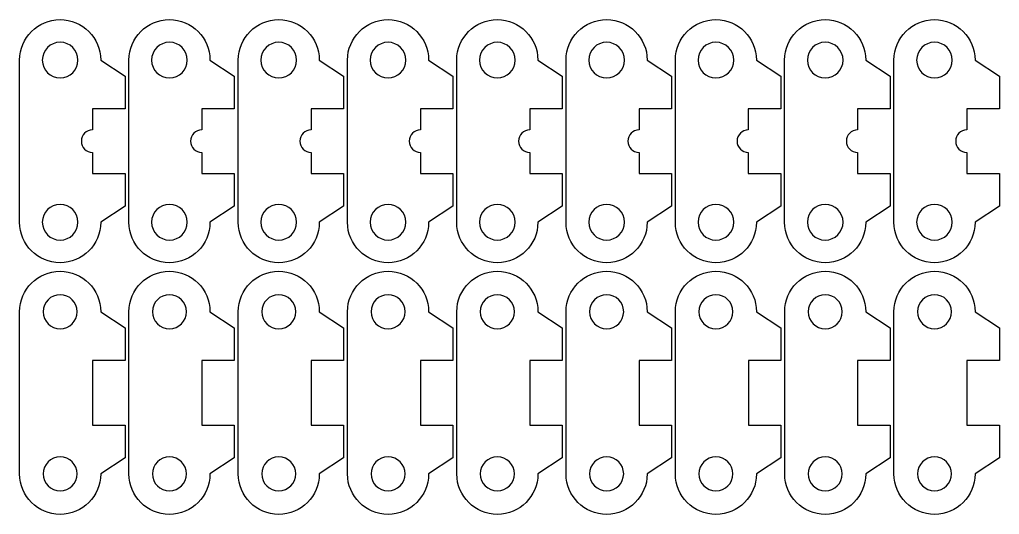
# Model space of a CAD drawing. Header units: inches. Extents: x 1117 to 1992, y -2324 to -585.
# Drawn here: x 1317.9 to 1378.3, y -2254.9 to -2224.3 of the extents above; entities that cross this region are included whole.
import ezdxf

# ---------------------------------------------------------------- set-up
doc = ezdxf.new("R2010")
doc.units = ezdxf.units.IN
doc.header["$MEASUREMENT"] = 0
doc.layers.add('Layer 1', color=7, linetype='Continuous')

msp = doc.modelspace()

# ---------------------------------------------------------------- linework, layer by layer
at = {"layer": 'Layer 1', "color": 18, "lineweight": 30, "true_color": 0x010101}
for points, knots in [([(1324.424, -2227.837), (1324.424, -2227.837), (1322.925, -2226.838), (1322.925, -2226.838), (1322.925, -2225.457), (1321.804, -2224.338), (1320.424, -2224.338), (1319.044, -2224.338), (1317.924, -2225.457), (1317.924, -2226.838), (1317.924, -2226.838), (1317.924, -2236.838), (1317.924, -2236.838), (1317.924, -2238.219), (1319.044, -2239.338), (1320.424, -2239.338), (1321.805, -2239.338), (1322.925, -2238.219), (1322.925, -2236.838), (1322.925, -2236.838), (1324.424, -2235.838), (1324.424, -2235.838), (1324.424, -2235.838), (1324.424, -2233.837), (1324.424, -2233.837), (1324.424, -2233.837), (1322.422, -2233.837), (1322.422, -2233.837), (1322.422, -2233.837), (1322.422, -2232.528), (1322.422, -2232.528), (1322.04, -2232.528), (1321.731, -2232.219), (1321.731, -2231.838), (1321.731, -2231.456), (1322.04, -2231.147), (1322.422, -2231.147), (1322.422, -2231.147), (1322.422, -2229.838), (1322.422, -2229.838), (1322.422, -2229.838), (1324.424, -2229.838), (1324.424, -2229.838), (1324.424, -2229.838), (1324.424, -2227.837), (1324.424, -2227.837)], [0, 0, 0, 0, 1, 1, 1, 2, 2, 2, 3, 3, 3, 4, 4, 4, 5, 5, 5, 6, 6, 6, 7, 7, 7, 8, 8, 8, 9, 9, 9, 10, 10, 10, 11, 11, 11, 12, 12, 12, 13, 13, 13, 14, 14, 14, 15, 15, 15, 15]), ([(1331.164, -2227.837), (1331.164, -2227.837), (1329.664, -2226.838), (1329.664, -2226.838), (1329.664, -2225.457), (1328.544, -2224.338), (1327.164, -2224.338), (1325.784, -2224.338), (1324.664, -2225.457), (1324.664, -2226.838), (1324.664, -2226.838), (1324.664, -2236.838), (1324.664, -2236.838), (1324.664, -2238.219), (1325.784, -2239.338), (1327.164, -2239.338), (1328.545, -2239.338), (1329.664, -2238.219), (1329.664, -2236.838), (1329.664, -2236.838), (1331.164, -2235.838), (1331.164, -2235.838), (1331.164, -2235.838), (1331.164, -2233.837), (1331.164, -2233.837), (1331.164, -2233.837), (1329.162, -2233.837), (1329.162, -2233.837), (1329.162, -2233.837), (1329.162, -2232.528), (1329.162, -2232.528), (1328.78, -2232.528), (1328.471, -2232.219), (1328.471, -2231.838), (1328.471, -2231.456), (1328.78, -2231.147), (1329.162, -2231.147), (1329.162, -2231.147), (1329.162, -2229.838), (1329.162, -2229.838), (1329.162, -2229.838), (1331.164, -2229.838), (1331.164, -2229.838), (1331.164, -2229.838), (1331.164, -2227.837), (1331.164, -2227.837)], [0, 0, 0, 0, 1, 1, 1, 2, 2, 2, 3, 3, 3, 4, 4, 4, 5, 5, 5, 6, 6, 6, 7, 7, 7, 8, 8, 8, 9, 9, 9, 10, 10, 10, 11, 11, 11, 12, 12, 12, 13, 13, 13, 14, 14, 14, 15, 15, 15, 15]), ([(1337.904, -2227.837), (1337.904, -2227.837), (1336.404, -2226.838), (1336.404, -2226.838), (1336.404, -2225.457), (1335.284, -2224.338), (1333.903, -2224.338), (1332.523, -2224.338), (1331.403, -2225.457), (1331.403, -2226.838), (1331.403, -2226.838), (1331.403, -2236.838), (1331.403, -2236.838), (1331.403, -2238.219), (1332.523, -2239.338), (1333.903, -2239.338), (1335.284, -2239.338), (1336.404, -2238.219), (1336.404, -2236.838), (1336.404, -2236.838), (1337.904, -2235.838), (1337.904, -2235.838), (1337.904, -2235.838), (1337.904, -2233.837), (1337.904, -2233.837), (1337.904, -2233.837), (1335.901, -2233.837), (1335.901, -2233.837), (1335.901, -2233.837), (1335.901, -2232.528), (1335.901, -2232.528), (1335.52, -2232.528), (1335.21, -2232.219), (1335.21, -2231.838), (1335.21, -2231.456), (1335.52, -2231.147), (1335.901, -2231.147), (1335.901, -2231.147), (1335.901, -2229.838), (1335.901, -2229.838), (1335.901, -2229.838), (1337.904, -2229.838), (1337.904, -2229.838), (1337.904, -2229.838), (1337.904, -2227.837), (1337.904, -2227.837)], [0, 0, 0, 0, 1, 1, 1, 2, 2, 2, 3, 3, 3, 4, 4, 4, 5, 5, 5, 6, 6, 6, 7, 7, 7, 8, 8, 8, 9, 9, 9, 10, 10, 10, 11, 11, 11, 12, 12, 12, 13, 13, 13, 14, 14, 14, 15, 15, 15, 15]), ([(1344.643, -2227.837), (1344.643, -2227.837), (1343.144, -2226.838), (1343.144, -2226.838), (1343.144, -2225.457), (1342.024, -2224.338), (1340.643, -2224.338), (1339.263, -2224.338), (1338.143, -2225.457), (1338.143, -2226.838), (1338.143, -2226.838), (1338.143, -2236.838), (1338.143, -2236.838), (1338.143, -2238.219), (1339.263, -2239.338), (1340.643, -2239.338), (1342.024, -2239.338), (1343.144, -2238.219), (1343.144, -2236.838), (1343.144, -2236.838), (1344.643, -2235.838), (1344.643, -2235.838), (1344.643, -2235.838), (1344.643, -2233.837), (1344.643, -2233.837), (1344.643, -2233.837), (1342.641, -2233.837), (1342.641, -2233.837), (1342.641, -2233.837), (1342.641, -2232.528), (1342.641, -2232.528), (1342.259, -2232.528), (1341.95, -2232.219), (1341.95, -2231.838), (1341.95, -2231.456), (1342.259, -2231.147), (1342.641, -2231.147), (1342.641, -2231.147), (1342.641, -2229.838), (1342.641, -2229.838), (1342.641, -2229.838), (1344.643, -2229.838), (1344.643, -2229.838), (1344.643, -2229.838), (1344.643, -2227.837), (1344.643, -2227.837)], [0, 0, 0, 0, 1, 1, 1, 2, 2, 2, 3, 3, 3, 4, 4, 4, 5, 5, 5, 6, 6, 6, 7, 7, 7, 8, 8, 8, 9, 9, 9, 10, 10, 10, 11, 11, 11, 12, 12, 12, 13, 13, 13, 14, 14, 14, 15, 15, 15, 15]), ([(1351.383, -2227.837), (1351.383, -2227.837), (1349.883, -2226.838), (1349.883, -2226.838), (1349.883, -2225.457), (1348.763, -2224.338), (1347.382, -2224.338), (1346.003, -2224.338), (1344.882, -2225.457), (1344.882, -2226.838), (1344.882, -2226.838), (1344.882, -2236.838), (1344.882, -2236.838), (1344.882, -2238.219), (1346.003, -2239.338), (1347.382, -2239.338), (1348.763, -2239.338), (1349.883, -2238.219), (1349.883, -2236.838), (1349.883, -2236.838), (1351.383, -2235.838), (1351.383, -2235.838), (1351.383, -2235.838), (1351.383, -2233.837), (1351.383, -2233.837), (1351.383, -2233.837), (1349.381, -2233.837), (1349.381, -2233.837), (1349.381, -2233.837), (1349.381, -2232.528), (1349.381, -2232.528), (1348.999, -2232.528), (1348.69, -2232.219), (1348.69, -2231.838), (1348.69, -2231.456), (1348.999, -2231.147), (1349.381, -2231.147), (1349.381, -2231.147), (1349.381, -2229.838), (1349.381, -2229.838), (1349.381, -2229.838), (1351.383, -2229.838), (1351.383, -2229.838), (1351.383, -2229.838), (1351.383, -2227.837), (1351.383, -2227.837)], [0, 0, 0, 0, 1, 1, 1, 2, 2, 2, 3, 3, 3, 4, 4, 4, 5, 5, 5, 6, 6, 6, 7, 7, 7, 8, 8, 8, 9, 9, 9, 10, 10, 10, 11, 11, 11, 12, 12, 12, 13, 13, 13, 14, 14, 14, 15, 15, 15, 15]), ([(1358.122, -2227.837), (1358.122, -2227.837), (1356.623, -2226.838), (1356.623, -2226.838), (1356.623, -2225.457), (1355.503, -2224.338), (1354.122, -2224.338), (1352.742, -2224.338), (1351.622, -2225.457), (1351.622, -2226.838), (1351.622, -2226.838), (1351.622, -2236.838), (1351.622, -2236.838), (1351.622, -2238.219), (1352.742, -2239.338), (1354.122, -2239.338), (1355.503, -2239.338), (1356.623, -2238.219), (1356.623, -2236.838), (1356.623, -2236.838), (1358.122, -2235.838), (1358.122, -2235.838), (1358.122, -2235.838), (1358.122, -2233.837), (1358.122, -2233.837), (1358.122, -2233.837), (1356.12, -2233.837), (1356.12, -2233.837), (1356.12, -2233.837), (1356.12, -2232.528), (1356.12, -2232.528), (1355.739, -2232.528), (1355.43, -2232.219), (1355.43, -2231.838), (1355.43, -2231.456), (1355.739, -2231.147), (1356.12, -2231.147), (1356.12, -2231.147), (1356.12, -2229.838), (1356.12, -2229.838), (1356.12, -2229.838), (1358.122, -2229.838), (1358.122, -2229.838), (1358.122, -2229.838), (1358.122, -2227.837), (1358.122, -2227.837)], [0, 0, 0, 0, 1, 1, 1, 2, 2, 2, 3, 3, 3, 4, 4, 4, 5, 5, 5, 6, 6, 6, 7, 7, 7, 8, 8, 8, 9, 9, 9, 10, 10, 10, 11, 11, 11, 12, 12, 12, 13, 13, 13, 14, 14, 14, 15, 15, 15, 15]), ([(1364.862, -2227.837), (1364.862, -2227.837), (1363.362, -2226.838), (1363.362, -2226.838), (1363.362, -2225.457), (1362.242, -2224.338), (1360.862, -2224.338), (1359.482, -2224.338), (1358.362, -2225.457), (1358.362, -2226.838), (1358.362, -2226.838), (1358.362, -2236.838), (1358.362, -2236.838), (1358.362, -2238.219), (1359.482, -2239.338), (1360.862, -2239.338), (1362.242, -2239.338), (1363.362, -2238.219), (1363.362, -2236.838), (1363.362, -2236.838), (1364.862, -2235.838), (1364.862, -2235.838), (1364.862, -2235.838), (1364.862, -2233.837), (1364.862, -2233.837), (1364.862, -2233.837), (1362.86, -2233.837), (1362.86, -2233.837), (1362.86, -2233.837), (1362.86, -2232.528), (1362.86, -2232.528), (1362.478, -2232.528), (1362.169, -2232.219), (1362.169, -2231.838), (1362.169, -2231.456), (1362.478, -2231.147), (1362.86, -2231.147), (1362.86, -2231.147), (1362.86, -2229.838), (1362.86, -2229.838), (1362.86, -2229.838), (1364.862, -2229.838), (1364.862, -2229.838), (1364.862, -2229.838), (1364.862, -2227.837), (1364.862, -2227.837)], [0, 0, 0, 0, 1, 1, 1, 2, 2, 2, 3, 3, 3, 4, 4, 4, 5, 5, 5, 6, 6, 6, 7, 7, 7, 8, 8, 8, 9, 9, 9, 10, 10, 10, 11, 11, 11, 12, 12, 12, 13, 13, 13, 14, 14, 14, 15, 15, 15, 15]), ([(1371.602, -2227.837), (1371.602, -2227.837), (1370.102, -2226.838), (1370.102, -2226.838), (1370.102, -2225.457), (1368.982, -2224.338), (1367.602, -2224.338), (1366.222, -2224.338), (1365.102, -2225.457), (1365.102, -2226.838), (1365.102, -2226.838), (1365.102, -2236.838), (1365.102, -2236.838), (1365.102, -2238.219), (1366.222, -2239.338), (1367.602, -2239.338), (1368.982, -2239.338), (1370.102, -2238.219), (1370.102, -2236.838), (1370.102, -2236.838), (1371.602, -2235.838), (1371.602, -2235.838), (1371.602, -2235.838), (1371.602, -2233.837), (1371.602, -2233.837), (1371.602, -2233.837), (1369.6, -2233.837), (1369.6, -2233.837), (1369.6, -2233.837), (1369.6, -2232.528), (1369.6, -2232.528), (1369.218, -2232.528), (1368.909, -2232.219), (1368.909, -2231.838), (1368.909, -2231.456), (1369.218, -2231.147), (1369.6, -2231.147), (1369.6, -2231.147), (1369.6, -2229.838), (1369.6, -2229.838), (1369.6, -2229.838), (1371.602, -2229.838), (1371.602, -2229.838), (1371.602, -2229.838), (1371.602, -2227.837), (1371.602, -2227.837)], [0, 0, 0, 0, 1, 1, 1, 2, 2, 2, 3, 3, 3, 4, 4, 4, 5, 5, 5, 6, 6, 6, 7, 7, 7, 8, 8, 8, 9, 9, 9, 10, 10, 10, 11, 11, 11, 12, 12, 12, 13, 13, 13, 14, 14, 14, 15, 15, 15, 15]), ([(1378.341, -2227.837), (1378.341, -2227.837), (1376.842, -2226.838), (1376.842, -2226.838), (1376.842, -2225.457), (1375.721, -2224.338), (1374.341, -2224.338), (1372.961, -2224.338), (1371.841, -2225.457), (1371.841, -2226.838), (1371.841, -2226.838), (1371.841, -2236.838), (1371.841, -2236.838), (1371.841, -2238.219), (1372.961, -2239.338), (1374.341, -2239.338), (1375.722, -2239.338), (1376.842, -2238.219), (1376.842, -2236.838), (1376.842, -2236.838), (1378.341, -2235.838), (1378.341, -2235.838), (1378.341, -2235.838), (1378.341, -2233.837), (1378.341, -2233.837), (1378.341, -2233.837), (1376.339, -2233.837), (1376.339, -2233.837), (1376.339, -2233.837), (1376.339, -2232.528), (1376.339, -2232.528), (1375.957, -2232.528), (1375.648, -2232.219), (1375.648, -2231.838), (1375.648, -2231.456), (1375.957, -2231.147), (1376.339, -2231.147), (1376.339, -2231.147), (1376.339, -2229.838), (1376.339, -2229.838), (1376.339, -2229.838), (1378.341, -2229.838), (1378.341, -2229.838), (1378.341, -2229.838), (1378.341, -2227.837), (1378.341, -2227.837)], [0, 0, 0, 0, 1, 1, 1, 2, 2, 2, 3, 3, 3, 4, 4, 4, 5, 5, 5, 6, 6, 6, 7, 7, 7, 8, 8, 8, 9, 9, 9, 10, 10, 10, 11, 11, 11, 12, 12, 12, 13, 13, 13, 14, 14, 14, 15, 15, 15, 15]), ([(1320.424, -2227.938), (1319.817, -2227.938), (1319.325, -2227.445), (1319.325, -2226.838), (1319.325, -2226.23), (1319.817, -2225.737), (1320.424, -2225.737), (1321.032, -2225.737), (1321.525, -2226.23), (1321.525, -2226.838), (1321.525, -2227.445), (1321.032, -2227.938), (1320.424, -2227.938)], [0, 0, 0, 0, 1, 1, 1, 2, 2, 2, 3, 3, 3, 4, 4, 4, 4]), ([(1327.164, -2227.938), (1326.556, -2227.938), (1326.064, -2227.445), (1326.064, -2226.838), (1326.064, -2226.23), (1326.557, -2225.737), (1327.164, -2225.737), (1327.771, -2225.737), (1328.264, -2226.23), (1328.264, -2226.838), (1328.264, -2227.445), (1327.771, -2227.938), (1327.164, -2227.938)], [0, 0, 0, 0, 1, 1, 1, 2, 2, 2, 3, 3, 3, 4, 4, 4, 4]), ([(1333.903, -2227.938), (1333.296, -2227.938), (1332.804, -2227.445), (1332.804, -2226.838), (1332.804, -2226.23), (1333.296, -2225.737), (1333.903, -2225.737), (1334.511, -2225.737), (1335.004, -2226.23), (1335.004, -2226.838), (1335.004, -2227.445), (1334.511, -2227.938), (1333.903, -2227.938)], [0, 0, 0, 0, 1, 1, 1, 2, 2, 2, 3, 3, 3, 4, 4, 4, 4]), ([(1340.643, -2227.938), (1340.036, -2227.938), (1339.543, -2227.445), (1339.543, -2226.838), (1339.543, -2226.23), (1340.036, -2225.737), (1340.643, -2225.737), (1341.251, -2225.737), (1341.743, -2226.23), (1341.743, -2226.838), (1341.743, -2227.445), (1341.251, -2227.938), (1340.643, -2227.938)], [0, 0, 0, 0, 1, 1, 1, 2, 2, 2, 3, 3, 3, 4, 4, 4, 4]), ([(1347.382, -2227.938), (1346.775, -2227.938), (1346.283, -2227.445), (1346.283, -2226.838), (1346.283, -2226.23), (1346.775, -2225.737), (1347.382, -2225.737), (1347.99, -2225.737), (1348.483, -2226.23), (1348.483, -2226.838), (1348.483, -2227.445), (1347.99, -2227.938), (1347.382, -2227.938)], [0, 0, 0, 0, 1, 1, 1, 2, 2, 2, 3, 3, 3, 4, 4, 4, 4]), ([(1354.122, -2227.938), (1353.515, -2227.938), (1353.023, -2227.445), (1353.023, -2226.838), (1353.023, -2226.23), (1353.515, -2225.737), (1354.122, -2225.737), (1354.73, -2225.737), (1355.223, -2226.23), (1355.223, -2226.838), (1355.223, -2227.445), (1354.73, -2227.938), (1354.122, -2227.938)], [0, 0, 0, 0, 1, 1, 1, 2, 2, 2, 3, 3, 3, 4, 4, 4, 4]), ([(1360.862, -2227.938), (1360.254, -2227.938), (1359.762, -2227.445), (1359.762, -2226.838), (1359.762, -2226.23), (1360.255, -2225.737), (1360.862, -2225.737), (1361.47, -2225.737), (1361.962, -2226.23), (1361.962, -2226.838), (1361.962, -2227.445), (1361.47, -2227.938), (1360.862, -2227.938)], [0, 0, 0, 0, 1, 1, 1, 2, 2, 2, 3, 3, 3, 4, 4, 4, 4]), ([(1367.602, -2227.938), (1366.994, -2227.938), (1366.502, -2227.445), (1366.502, -2226.838), (1366.502, -2226.23), (1366.995, -2225.737), (1367.602, -2225.737), (1368.209, -2225.737), (1368.702, -2226.23), (1368.702, -2226.838), (1368.702, -2227.445), (1368.209, -2227.938), (1367.602, -2227.938)], [0, 0, 0, 0, 1, 1, 1, 2, 2, 2, 3, 3, 3, 4, 4, 4, 4]), ([(1374.341, -2227.938), (1373.734, -2227.938), (1373.242, -2227.445), (1373.242, -2226.838), (1373.242, -2226.23), (1373.734, -2225.737), (1374.341, -2225.737), (1374.949, -2225.737), (1375.441, -2226.23), (1375.441, -2226.838), (1375.442, -2227.445), (1374.949, -2227.938), (1374.341, -2227.938)], [0, 0, 0, 0, 1, 1, 1, 2, 2, 2, 3, 3, 3, 4, 4, 4, 4]), ([(1320.424, -2237.937), (1319.817, -2237.937), (1319.325, -2237.445), (1319.325, -2236.837), (1319.325, -2236.229), (1319.817, -2235.737), (1320.424, -2235.737), (1321.032, -2235.737), (1321.525, -2236.229), (1321.525, -2236.837), (1321.525, -2237.445), (1321.032, -2237.937), (1320.424, -2237.937)], [0, 0, 0, 0, 1, 1, 1, 2, 2, 2, 3, 3, 3, 4, 4, 4, 4]), ([(1327.164, -2237.937), (1326.556, -2237.937), (1326.064, -2237.445), (1326.064, -2236.837), (1326.064, -2236.229), (1326.557, -2235.737), (1327.164, -2235.737), (1327.771, -2235.737), (1328.264, -2236.229), (1328.264, -2236.837), (1328.264, -2237.445), (1327.771, -2237.937), (1327.164, -2237.937)], [0, 0, 0, 0, 1, 1, 1, 2, 2, 2, 3, 3, 3, 4, 4, 4, 4]), ([(1333.903, -2237.937), (1333.296, -2237.937), (1332.804, -2237.445), (1332.804, -2236.837), (1332.804, -2236.229), (1333.296, -2235.737), (1333.903, -2235.737), (1334.511, -2235.737), (1335.004, -2236.229), (1335.004, -2236.837), (1335.004, -2237.445), (1334.511, -2237.937), (1333.903, -2237.937)], [0, 0, 0, 0, 1, 1, 1, 2, 2, 2, 3, 3, 3, 4, 4, 4, 4]), ([(1340.643, -2237.937), (1340.036, -2237.937), (1339.543, -2237.445), (1339.543, -2236.837), (1339.543, -2236.229), (1340.036, -2235.737), (1340.643, -2235.737), (1341.251, -2235.737), (1341.743, -2236.229), (1341.743, -2236.837), (1341.743, -2237.445), (1341.251, -2237.937), (1340.643, -2237.937)], [0, 0, 0, 0, 1, 1, 1, 2, 2, 2, 3, 3, 3, 4, 4, 4, 4]), ([(1347.382, -2237.937), (1346.775, -2237.937), (1346.283, -2237.445), (1346.283, -2236.837), (1346.283, -2236.229), (1346.775, -2235.737), (1347.382, -2235.737), (1347.99, -2235.737), (1348.483, -2236.229), (1348.483, -2236.837), (1348.483, -2237.445), (1347.99, -2237.937), (1347.382, -2237.937)], [0, 0, 0, 0, 1, 1, 1, 2, 2, 2, 3, 3, 3, 4, 4, 4, 4]), ([(1354.122, -2237.937), (1353.515, -2237.937), (1353.023, -2237.445), (1353.023, -2236.837), (1353.023, -2236.229), (1353.515, -2235.737), (1354.122, -2235.737), (1354.73, -2235.737), (1355.223, -2236.229), (1355.223, -2236.837), (1355.223, -2237.445), (1354.73, -2237.937), (1354.122, -2237.937)], [0, 0, 0, 0, 1, 1, 1, 2, 2, 2, 3, 3, 3, 4, 4, 4, 4]), ([(1360.862, -2237.937), (1360.254, -2237.937), (1359.762, -2237.445), (1359.762, -2236.837), (1359.762, -2236.229), (1360.255, -2235.737), (1360.862, -2235.737), (1361.47, -2235.737), (1361.962, -2236.229), (1361.962, -2236.837), (1361.962, -2237.445), (1361.47, -2237.937), (1360.862, -2237.937)], [0, 0, 0, 0, 1, 1, 1, 2, 2, 2, 3, 3, 3, 4, 4, 4, 4]), ([(1367.602, -2237.937), (1366.994, -2237.937), (1366.502, -2237.445), (1366.502, -2236.837), (1366.502, -2236.229), (1366.995, -2235.737), (1367.602, -2235.737), (1368.209, -2235.737), (1368.702, -2236.229), (1368.702, -2236.837), (1368.702, -2237.445), (1368.209, -2237.937), (1367.602, -2237.937)], [0, 0, 0, 0, 1, 1, 1, 2, 2, 2, 3, 3, 3, 4, 4, 4, 4]), ([(1374.341, -2237.937), (1373.734, -2237.937), (1373.242, -2237.445), (1373.242, -2236.837), (1373.242, -2236.229), (1373.734, -2235.737), (1374.341, -2235.737), (1374.949, -2235.737), (1375.441, -2236.229), (1375.441, -2236.837), (1375.442, -2237.445), (1374.949, -2237.937), (1374.341, -2237.937)], [0, 0, 0, 0, 1, 1, 1, 2, 2, 2, 3, 3, 3, 4, 4, 4, 4]), ([(1320.424, -2254.86), (1321.805, -2254.86), (1322.925, -2253.741), (1322.925, -2252.36), (1322.925, -2252.36), (1324.425, -2251.36), (1324.425, -2251.36), (1324.425, -2251.36), (1324.425, -2249.36), (1324.425, -2249.36), (1324.425, -2249.36), (1322.422, -2249.36), (1322.422, -2249.36), (1322.422, -2249.36), (1322.422, -2245.36), (1322.422, -2245.36), (1322.422, -2245.36), (1324.425, -2245.36), (1324.425, -2245.36), (1324.425, -2245.36), (1324.425, -2243.36), (1324.425, -2243.36), (1324.425, -2243.36), (1322.925, -2242.36), (1322.925, -2242.36), (1322.925, -2240.979), (1321.805, -2239.86), (1320.424, -2239.86), (1319.044, -2239.86), (1317.924, -2240.979), (1317.924, -2242.36), (1317.924, -2242.36), (1317.924, -2252.36), (1317.924, -2252.36), (1317.924, -2253.741), (1319.044, -2254.86), (1320.424, -2254.86)], [0, 0, 0, 0, 1, 1, 1, 2, 2, 2, 3, 3, 3, 4, 4, 4, 5, 5, 5, 6, 6, 6, 7, 7, 7, 8, 8, 8, 9, 9, 9, 10, 10, 10, 11, 11, 11, 12, 12, 12, 12]), ([(1327.164, -2254.86), (1328.545, -2254.86), (1329.664, -2253.741), (1329.664, -2252.36), (1329.664, -2252.36), (1331.164, -2251.36), (1331.164, -2251.36), (1331.164, -2251.36), (1331.164, -2249.36), (1331.164, -2249.36), (1331.164, -2249.36), (1329.162, -2249.36), (1329.162, -2249.36), (1329.162, -2249.36), (1329.162, -2245.36), (1329.162, -2245.36), (1329.162, -2245.36), (1331.164, -2245.36), (1331.164, -2245.36), (1331.164, -2245.36), (1331.164, -2243.36), (1331.164, -2243.36), (1331.164, -2243.36), (1329.664, -2242.36), (1329.664, -2242.36), (1329.664, -2240.979), (1328.544, -2239.86), (1327.164, -2239.86), (1325.784, -2239.86), (1324.664, -2240.979), (1324.664, -2242.36), (1324.664, -2242.36), (1324.664, -2252.36), (1324.664, -2252.36), (1324.664, -2253.741), (1325.784, -2254.86), (1327.164, -2254.86)], [0, 0, 0, 0, 1, 1, 1, 2, 2, 2, 3, 3, 3, 4, 4, 4, 5, 5, 5, 6, 6, 6, 7, 7, 7, 8, 8, 8, 9, 9, 9, 10, 10, 10, 11, 11, 11, 12, 12, 12, 12]), ([(1333.904, -2254.86), (1335.285, -2254.86), (1336.405, -2253.741), (1336.405, -2252.36), (1336.405, -2252.36), (1337.904, -2251.36), (1337.904, -2251.36), (1337.904, -2251.36), (1337.904, -2249.36), (1337.904, -2249.36), (1337.904, -2249.36), (1335.902, -2249.36), (1335.902, -2249.36), (1335.902, -2249.36), (1335.902, -2245.36), (1335.902, -2245.36), (1335.902, -2245.36), (1337.904, -2245.36), (1337.904, -2245.36), (1337.904, -2245.36), (1337.904, -2243.36), (1337.904, -2243.36), (1337.904, -2243.36), (1336.405, -2242.36), (1336.405, -2242.36), (1336.405, -2240.979), (1335.284, -2239.86), (1333.904, -2239.86), (1332.524, -2239.86), (1331.404, -2240.979), (1331.404, -2242.36), (1331.404, -2242.36), (1331.404, -2252.36), (1331.404, -2252.36), (1331.404, -2253.741), (1332.524, -2254.86), (1333.904, -2254.86)], [0, 0, 0, 0, 1, 1, 1, 2, 2, 2, 3, 3, 3, 4, 4, 4, 5, 5, 5, 6, 6, 6, 7, 7, 7, 8, 8, 8, 9, 9, 9, 10, 10, 10, 11, 11, 11, 12, 12, 12, 12]), ([(1340.644, -2254.86), (1342.025, -2254.86), (1343.144, -2253.741), (1343.144, -2252.36), (1343.144, -2252.36), (1344.644, -2251.36), (1344.644, -2251.36), (1344.644, -2251.36), (1344.644, -2249.36), (1344.644, -2249.36), (1344.644, -2249.36), (1342.643, -2249.36), (1342.643, -2249.36), (1342.643, -2249.36), (1342.643, -2245.36), (1342.643, -2245.36), (1342.643, -2245.36), (1344.644, -2245.36), (1344.644, -2245.36), (1344.644, -2245.36), (1344.644, -2243.36), (1344.644, -2243.36), (1344.644, -2243.36), (1343.145, -2242.36), (1343.145, -2242.36), (1343.145, -2240.979), (1342.025, -2239.86), (1340.644, -2239.86), (1339.264, -2239.86), (1338.144, -2240.979), (1338.144, -2242.36), (1338.144, -2242.36), (1338.144, -2252.36), (1338.144, -2252.36), (1338.144, -2253.741), (1339.264, -2254.86), (1340.644, -2254.86)], [0, 0, 0, 0, 1, 1, 1, 2, 2, 2, 3, 3, 3, 4, 4, 4, 5, 5, 5, 6, 6, 6, 7, 7, 7, 8, 8, 8, 9, 9, 9, 10, 10, 10, 11, 11, 11, 12, 12, 12, 12]), ([(1347.384, -2254.86), (1348.765, -2254.86), (1349.885, -2253.741), (1349.885, -2252.36), (1349.885, -2252.36), (1351.384, -2251.36), (1351.384, -2251.36), (1351.384, -2251.36), (1351.384, -2249.36), (1351.384, -2249.36), (1351.384, -2249.36), (1349.383, -2249.36), (1349.383, -2249.36), (1349.383, -2249.36), (1349.383, -2245.36), (1349.383, -2245.36), (1349.383, -2245.36), (1351.385, -2245.36), (1351.385, -2245.36), (1351.385, -2245.36), (1351.385, -2243.36), (1351.385, -2243.36), (1351.385, -2243.36), (1349.885, -2242.36), (1349.885, -2242.36), (1349.885, -2240.979), (1348.765, -2239.86), (1347.385, -2239.86), (1346.004, -2239.86), (1344.885, -2240.979), (1344.885, -2242.36), (1344.885, -2242.36), (1344.885, -2252.36), (1344.885, -2252.36), (1344.884, -2253.741), (1346.004, -2254.86), (1347.384, -2254.86)], [0, 0, 0, 0, 1, 1, 1, 2, 2, 2, 3, 3, 3, 4, 4, 4, 5, 5, 5, 6, 6, 6, 7, 7, 7, 8, 8, 8, 9, 9, 9, 10, 10, 10, 11, 11, 11, 12, 12, 12, 12]), ([(1354.124, -2254.86), (1355.505, -2254.86), (1356.624, -2253.741), (1356.624, -2252.36), (1356.624, -2252.36), (1358.124, -2251.36), (1358.124, -2251.36), (1358.124, -2251.36), (1358.124, -2249.36), (1358.124, -2249.36), (1358.124, -2249.36), (1356.122, -2249.36), (1356.122, -2249.36), (1356.122, -2249.36), (1356.122, -2245.36), (1356.122, -2245.36), (1356.122, -2245.36), (1358.124, -2245.36), (1358.124, -2245.36), (1358.124, -2245.36), (1358.124, -2243.36), (1358.124, -2243.36), (1358.124, -2243.36), (1356.624, -2242.36), (1356.624, -2242.36), (1356.624, -2240.979), (1355.505, -2239.86), (1354.124, -2239.86), (1352.744, -2239.86), (1351.624, -2240.979), (1351.624, -2242.36), (1351.624, -2242.36), (1351.624, -2252.36), (1351.624, -2252.36), (1351.624, -2253.741), (1352.744, -2254.86), (1354.124, -2254.86)], [0, 0, 0, 0, 1, 1, 1, 2, 2, 2, 3, 3, 3, 4, 4, 4, 5, 5, 5, 6, 6, 6, 7, 7, 7, 8, 8, 8, 9, 9, 9, 10, 10, 10, 11, 11, 11, 12, 12, 12, 12]), ([(1360.864, -2254.86), (1362.245, -2254.86), (1363.365, -2253.741), (1363.365, -2252.36), (1363.365, -2252.36), (1364.864, -2251.36), (1364.864, -2251.36), (1364.864, -2251.36), (1364.864, -2249.36), (1364.864, -2249.36), (1364.864, -2249.36), (1362.863, -2249.36), (1362.863, -2249.36), (1362.863, -2249.36), (1362.863, -2245.36), (1362.863, -2245.36), (1362.863, -2245.36), (1364.864, -2245.36), (1364.864, -2245.36), (1364.864, -2245.36), (1364.864, -2243.36), (1364.864, -2243.36), (1364.864, -2243.36), (1363.365, -2242.36), (1363.365, -2242.36), (1363.365, -2240.979), (1362.245, -2239.86), (1360.864, -2239.86), (1359.484, -2239.86), (1358.364, -2240.979), (1358.364, -2242.36), (1358.364, -2242.36), (1358.364, -2252.36), (1358.364, -2252.36), (1358.364, -2253.741), (1359.484, -2254.86), (1360.864, -2254.86)], [0, 0, 0, 0, 1, 1, 1, 2, 2, 2, 3, 3, 3, 4, 4, 4, 5, 5, 5, 6, 6, 6, 7, 7, 7, 8, 8, 8, 9, 9, 9, 10, 10, 10, 11, 11, 11, 12, 12, 12, 12]), ([(1367.604, -2254.86), (1368.985, -2254.86), (1370.104, -2253.741), (1370.104, -2252.36), (1370.104, -2252.36), (1371.604, -2251.36), (1371.604, -2251.36), (1371.604, -2251.36), (1371.604, -2249.36), (1371.604, -2249.36), (1371.604, -2249.36), (1369.603, -2249.36), (1369.603, -2249.36), (1369.603, -2249.36), (1369.603, -2245.36), (1369.603, -2245.36), (1369.603, -2245.36), (1371.604, -2245.36), (1371.604, -2245.36), (1371.604, -2245.36), (1371.604, -2243.36), (1371.604, -2243.36), (1371.604, -2243.36), (1370.104, -2242.36), (1370.104, -2242.36), (1370.104, -2240.979), (1368.985, -2239.86), (1367.604, -2239.86), (1366.224, -2239.86), (1365.104, -2240.979), (1365.104, -2242.36), (1365.104, -2242.36), (1365.104, -2252.36), (1365.104, -2252.36), (1365.104, -2253.741), (1366.224, -2254.86), (1367.604, -2254.86)], [0, 0, 0, 0, 1, 1, 1, 2, 2, 2, 3, 3, 3, 4, 4, 4, 5, 5, 5, 6, 6, 6, 7, 7, 7, 8, 8, 8, 9, 9, 9, 10, 10, 10, 11, 11, 11, 12, 12, 12, 12]), ([(1374.344, -2254.86), (1375.725, -2254.86), (1376.845, -2253.741), (1376.845, -2252.36), (1376.845, -2252.36), (1378.344, -2251.36), (1378.344, -2251.36), (1378.344, -2251.36), (1378.344, -2249.36), (1378.344, -2249.36), (1378.344, -2249.36), (1376.343, -2249.36), (1376.343, -2249.36), (1376.343, -2249.36), (1376.343, -2245.36), (1376.343, -2245.36), (1376.343, -2245.36), (1378.344, -2245.36), (1378.344, -2245.36), (1378.344, -2245.36), (1378.344, -2243.36), (1378.344, -2243.36), (1378.344, -2243.36), (1376.845, -2242.36), (1376.845, -2242.36), (1376.845, -2240.979), (1375.725, -2239.86), (1374.344, -2239.86), (1372.964, -2239.86), (1371.844, -2240.979), (1371.844, -2242.36), (1371.844, -2242.36), (1371.844, -2252.36), (1371.844, -2252.36), (1371.844, -2253.741), (1372.964, -2254.86), (1374.344, -2254.86)], [0, 0, 0, 0, 1, 1, 1, 2, 2, 2, 3, 3, 3, 4, 4, 4, 5, 5, 5, 6, 6, 6, 7, 7, 7, 8, 8, 8, 9, 9, 9, 10, 10, 10, 11, 11, 11, 12, 12, 12, 12]), ([(1320.424, -2243.41), (1319.844, -2243.41), (1319.374, -2242.94), (1319.374, -2242.36), (1319.374, -2241.779), (1319.845, -2241.309), (1320.424, -2241.309), (1321.005, -2241.309), (1321.475, -2241.779), (1321.475, -2242.36), (1321.475, -2242.94), (1321.004, -2243.41), (1320.424, -2243.41)], [0, 0, 0, 0, 1, 1, 1, 2, 2, 2, 3, 3, 3, 4, 4, 4, 4]), ([(1327.164, -2243.41), (1326.584, -2243.41), (1326.114, -2242.94), (1326.114, -2242.36), (1326.114, -2241.779), (1326.584, -2241.309), (1327.164, -2241.309), (1327.744, -2241.309), (1328.214, -2241.779), (1328.214, -2242.36), (1328.214, -2242.94), (1327.744, -2243.41), (1327.164, -2243.41)], [0, 0, 0, 0, 1, 1, 1, 2, 2, 2, 3, 3, 3, 4, 4, 4, 4]), ([(1333.904, -2243.41), (1333.324, -2243.41), (1332.854, -2242.94), (1332.854, -2242.36), (1332.854, -2241.779), (1333.324, -2241.309), (1333.904, -2241.309), (1334.485, -2241.309), (1334.955, -2241.779), (1334.955, -2242.36), (1334.955, -2242.94), (1334.484, -2243.41), (1333.904, -2243.41)], [0, 0, 0, 0, 1, 1, 1, 2, 2, 2, 3, 3, 3, 4, 4, 4, 4]), ([(1340.644, -2243.41), (1340.064, -2243.41), (1339.594, -2242.94), (1339.594, -2242.36), (1339.594, -2241.779), (1340.064, -2241.309), (1340.644, -2241.309), (1341.225, -2241.309), (1341.694, -2241.779), (1341.694, -2242.36), (1341.694, -2242.94), (1341.224, -2243.41), (1340.644, -2243.41)], [0, 0, 0, 0, 1, 1, 1, 2, 2, 2, 3, 3, 3, 4, 4, 4, 4]), ([(1347.384, -2243.41), (1346.804, -2243.41), (1346.334, -2242.94), (1346.334, -2242.36), (1346.334, -2241.779), (1346.804, -2241.309), (1347.384, -2241.309), (1347.965, -2241.309), (1348.435, -2241.779), (1348.435, -2242.36), (1348.434, -2242.94), (1347.964, -2243.41), (1347.384, -2243.41)], [0, 0, 0, 0, 1, 1, 1, 2, 2, 2, 3, 3, 3, 4, 4, 4, 4]), ([(1354.124, -2243.41), (1353.544, -2243.41), (1353.074, -2242.94), (1353.074, -2242.36), (1353.074, -2241.779), (1353.544, -2241.309), (1354.124, -2241.309), (1354.705, -2241.309), (1355.175, -2241.779), (1355.175, -2242.36), (1355.174, -2242.94), (1354.704, -2243.41), (1354.124, -2243.41)], [0, 0, 0, 0, 1, 1, 1, 2, 2, 2, 3, 3, 3, 4, 4, 4, 4]), ([(1360.864, -2243.41), (1360.284, -2243.41), (1359.814, -2242.94), (1359.814, -2242.36), (1359.814, -2241.779), (1360.284, -2241.309), (1360.864, -2241.309), (1361.445, -2241.309), (1361.915, -2241.779), (1361.915, -2242.36), (1361.914, -2242.94), (1361.444, -2243.41), (1360.864, -2243.41)], [0, 0, 0, 0, 1, 1, 1, 2, 2, 2, 3, 3, 3, 4, 4, 4, 4]), ([(1367.604, -2243.41), (1367.024, -2243.41), (1366.554, -2242.94), (1366.554, -2242.36), (1366.554, -2241.779), (1367.024, -2241.309), (1367.604, -2241.309), (1368.185, -2241.309), (1368.655, -2241.779), (1368.655, -2242.36), (1368.654, -2242.94), (1368.185, -2243.41), (1367.604, -2243.41)], [0, 0, 0, 0, 1, 1, 1, 2, 2, 2, 3, 3, 3, 4, 4, 4, 4]), ([(1374.344, -2243.41), (1373.764, -2243.41), (1373.294, -2242.94), (1373.294, -2242.36), (1373.294, -2241.779), (1373.764, -2241.309), (1374.344, -2241.309), (1374.925, -2241.309), (1375.395, -2241.779), (1375.395, -2242.36), (1375.394, -2242.94), (1374.924, -2243.41), (1374.344, -2243.41)], [0, 0, 0, 0, 1, 1, 1, 2, 2, 2, 3, 3, 3, 4, 4, 4, 4]), ([(1320.424, -2253.41), (1319.844, -2253.41), (1319.374, -2252.939), (1319.374, -2252.36), (1319.374, -2251.779), (1319.845, -2251.309), (1320.424, -2251.309), (1321.005, -2251.309), (1321.475, -2251.779), (1321.475, -2252.36), (1321.475, -2252.939), (1321.004, -2253.41), (1320.424, -2253.41)], [0, 0, 0, 0, 1, 1, 1, 2, 2, 2, 3, 3, 3, 4, 4, 4, 4]), ([(1327.164, -2253.41), (1326.584, -2253.41), (1326.114, -2252.939), (1326.114, -2252.36), (1326.114, -2251.779), (1326.584, -2251.309), (1327.164, -2251.309), (1327.744, -2251.309), (1328.214, -2251.779), (1328.214, -2252.36), (1328.214, -2252.939), (1327.744, -2253.41), (1327.164, -2253.41)], [0, 0, 0, 0, 1, 1, 1, 2, 2, 2, 3, 3, 3, 4, 4, 4, 4]), ([(1333.904, -2253.41), (1333.324, -2253.41), (1332.854, -2252.939), (1332.854, -2252.36), (1332.854, -2251.779), (1333.324, -2251.309), (1333.904, -2251.309), (1334.485, -2251.309), (1334.955, -2251.779), (1334.955, -2252.36), (1334.955, -2252.939), (1334.484, -2253.41), (1333.904, -2253.41)], [0, 0, 0, 0, 1, 1, 1, 2, 2, 2, 3, 3, 3, 4, 4, 4, 4]), ([(1340.644, -2253.41), (1340.064, -2253.41), (1339.594, -2252.939), (1339.594, -2252.36), (1339.594, -2251.779), (1340.064, -2251.309), (1340.644, -2251.309), (1341.225, -2251.309), (1341.694, -2251.779), (1341.694, -2252.36), (1341.694, -2252.939), (1341.224, -2253.41), (1340.644, -2253.41)], [0, 0, 0, 0, 1, 1, 1, 2, 2, 2, 3, 3, 3, 4, 4, 4, 4]), ([(1347.384, -2253.41), (1346.804, -2253.41), (1346.334, -2252.939), (1346.334, -2252.36), (1346.334, -2251.779), (1346.804, -2251.309), (1347.384, -2251.309), (1347.965, -2251.309), (1348.435, -2251.779), (1348.435, -2252.36), (1348.435, -2252.939), (1347.964, -2253.41), (1347.384, -2253.41)], [0, 0, 0, 0, 1, 1, 1, 2, 2, 2, 3, 3, 3, 4, 4, 4, 4]), ([(1354.124, -2253.41), (1353.544, -2253.41), (1353.074, -2252.939), (1353.074, -2252.36), (1353.074, -2251.779), (1353.544, -2251.309), (1354.124, -2251.309), (1354.705, -2251.309), (1355.175, -2251.779), (1355.175, -2252.36), (1355.174, -2252.939), (1354.704, -2253.41), (1354.124, -2253.41)], [0, 0, 0, 0, 1, 1, 1, 2, 2, 2, 3, 3, 3, 4, 4, 4, 4]), ([(1360.864, -2253.41), (1360.284, -2253.41), (1359.814, -2252.939), (1359.814, -2252.36), (1359.814, -2251.779), (1360.284, -2251.309), (1360.864, -2251.309), (1361.445, -2251.309), (1361.915, -2251.779), (1361.915, -2252.36), (1361.915, -2252.939), (1361.444, -2253.41), (1360.864, -2253.41)], [0, 0, 0, 0, 1, 1, 1, 2, 2, 2, 3, 3, 3, 4, 4, 4, 4]), ([(1367.604, -2253.41), (1367.024, -2253.41), (1366.554, -2252.939), (1366.554, -2252.36), (1366.554, -2251.779), (1367.024, -2251.309), (1367.604, -2251.309), (1368.185, -2251.309), (1368.655, -2251.779), (1368.655, -2252.36), (1368.654, -2252.939), (1368.185, -2253.41), (1367.604, -2253.41)], [0, 0, 0, 0, 1, 1, 1, 2, 2, 2, 3, 3, 3, 4, 4, 4, 4]), ([(1374.344, -2253.41), (1373.764, -2253.41), (1373.294, -2252.939), (1373.294, -2252.36), (1373.294, -2251.779), (1373.764, -2251.309), (1374.344, -2251.309), (1374.925, -2251.309), (1375.395, -2251.779), (1375.395, -2252.36), (1375.395, -2252.939), (1374.924, -2253.41), (1374.344, -2253.41)], [0, 0, 0, 0, 1, 1, 1, 2, 2, 2, 3, 3, 3, 4, 4, 4, 4])]:
    msp.add_open_spline(points, degree=3, knots=knots, dxfattribs=at)

doc.saveas('drawing.dxf')
